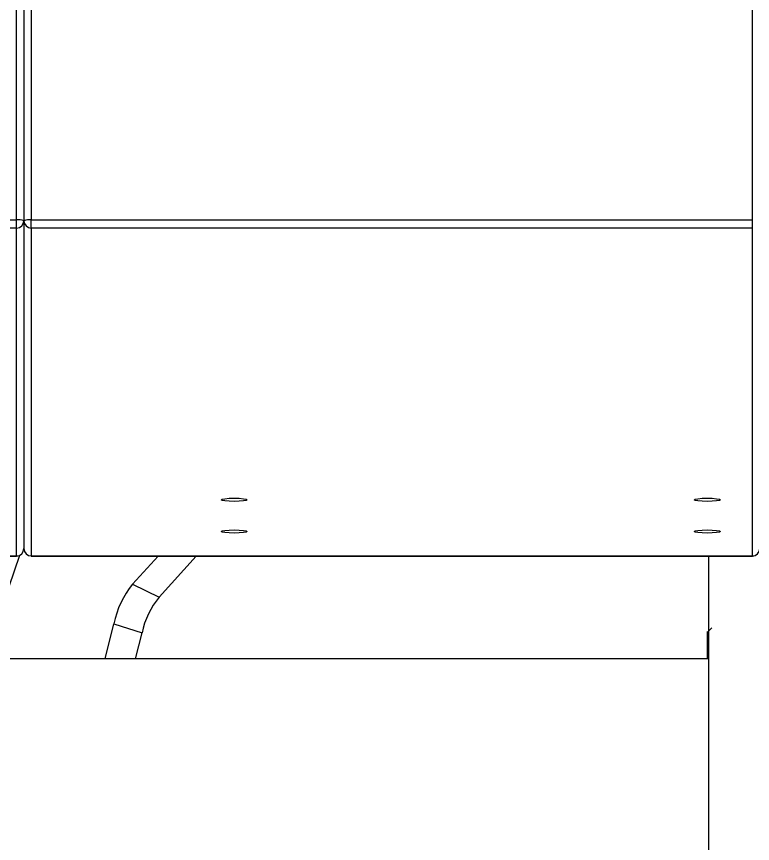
# Model space of a CAD drawing. Header units: millimetres. Extents: x -2889 to 8174, y 2447 to 8478.
# Drawn here: x 1776.79 to 1783.79, y 3479.37 to 3487.23 of the extents above; entities that cross this region are included whole.
import ezdxf

# ---------------------------------------------------------------- set-up
doc = ezdxf.new("R2010")
doc.units = ezdxf.units.MM

msp = doc.modelspace()

# ---------------------------------------------------------------- linework, layer by layer
at = {"color": 7, "linetype": 'Continuous', "lineweight": 25}
for p, q in [((1783.7863, 3485.2989), (1783.7863, 3495.5832)), ((1776.8563, 3488.1494), (1776.8563, 3485.2904)), ((1776.7863, 3485.2989), (1776.7863, 3488.0883)), ((1776.9263, 3488.0883), (1776.9263, 3485.2989)), ((1769.9263, 3485.2989), (1776.7863, 3485.2989)), ((1776.7863, 3485.2209), (1776.7863, 3485.2989)), ((1776.8563, 3485.2904), (1776.8563, 3482.1705)), ((1776.9263, 3485.2209), (1776.9263, 3485.2989)), ((1776.9263, 3485.2989), (1783.7863, 3485.2989)), ((1783.7863, 3485.2209), (1783.7863, 3485.2989)), ((1776.7863, 3485.2209), (1769.9263, 3485.2209)), ((1776.7863, 3482.101), (1776.7863, 3485.2209)), ((1783.7863, 3485.2209), (1776.9263, 3485.2209)), ((1776.9263, 3485.2209), (1776.9263, 3482.101)), ((1783.7863, 3482.101), (1783.7863, 3485.2209)), ((1774.9063, 3482.1005), (1776.7863, 3482.1005)), ((1776.8143, 3482.1064), (1776.4722, 3481.1226)), ((1776.9263, 3482.101), (1783.7863, 3482.101)), ((1776.9263, 3482.1005), (1783.7863, 3482.1005)), ((1777.8908, 3481.832), (1778.1326, 3482.1005)), ((1778.1428, 3481.7101), (1778.4944, 3482.1005)), ((1783.3667, 3482.1005), (1783.3667, 3477.5802)), ((1777.8908, 3481.832), (1778.1428, 3481.7101)), ((1777.6293, 3481.1226), (1777.7114, 3481.4561)), ((1777.7114, 3481.4561), (1777.9797, 3481.3684)), ((1777.9192, 3481.1226), (1777.9797, 3481.3684)), ((1783.3563, 3481.381), (1783.3563, 3481.1226)), ((1783.364, 3481.3769), (1783.3563, 3481.3711)), ((1783.3996, 3481.4162), (1783.3595, 3481.3771)), ((1783.3667, 3481.1226), (1770.3458, 3481.1226))]:
    msp.add_line(p, q, dxfattribs=at)
at = {"color": 8, "linetype": 'Continuous', "lineweight": 25}
for p, q in [((1774.9063, 3482.101), (1776.7863, 3482.101)), ((1776.7863, 3482.1005), (1776.7863, 3482.101)), ((1776.9263, 3482.1005), (1776.9263, 3482.101)), ((1783.7863, 3482.1005), (1783.7863, 3482.101))]:
    msp.add_line(p, q, dxfattribs=at)
at = {"color": 7, "linetype": 'Continuous', "lineweight": 25, "flags": 128}
for points in [[(1778.8563, 3482.6506), (1778.9041, 3482.6494), (1778.9447, 3482.6461), (1778.9718, 3482.6413), (1778.9813, 3482.6355), (1778.9718, 3482.6297), (1778.9447, 3482.6248), (1778.9041, 3482.6215), (1778.8563, 3482.6204), (1778.8084, 3482.6215), (1778.7679, 3482.6248), (1778.7408, 3482.6297), (1778.7313, 3482.6355), (1778.7408, 3482.6413), (1778.7679, 3482.6461), (1778.8084, 3482.6494), (1778.8563, 3482.6506)], [(1783.3563, 3482.6506), (1783.4041, 3482.6494), (1783.4447, 3482.6461), (1783.4718, 3482.6413), (1783.4813, 3482.6355), (1783.4718, 3482.6297), (1783.4447, 3482.6248), (1783.4041, 3482.6215), (1783.3563, 3482.6204), (1783.3084, 3482.6215), (1783.2679, 3482.6248), (1783.2408, 3482.6297), (1783.2313, 3482.6355), (1783.2408, 3482.6413), (1783.2679, 3482.6461), (1783.3084, 3482.6494), (1783.3563, 3482.6506)], [(1778.8563, 3482.3489), (1778.9041, 3482.3478), (1778.9447, 3482.3445), (1778.9718, 3482.3396), (1778.9813, 3482.3339), (1778.9718, 3482.3281), (1778.9447, 3482.3232), (1778.9041, 3482.3199), (1778.8563, 3482.3188), (1778.8084, 3482.3199), (1778.7679, 3482.3232), (1778.7408, 3482.3281), (1778.7313, 3482.3339), (1778.7408, 3482.3396), (1778.7679, 3482.3445), (1778.8084, 3482.3478), (1778.8563, 3482.3489)], [(1783.3563, 3482.3489), (1783.4041, 3482.3478), (1783.4447, 3482.3445), (1783.4718, 3482.3396), (1783.4813, 3482.3339), (1783.4718, 3482.3281), (1783.4447, 3482.3232), (1783.4041, 3482.3199), (1783.3563, 3482.3188), (1783.3084, 3482.3199), (1783.2679, 3482.3232), (1783.2408, 3482.3281), (1783.2313, 3482.3339), (1783.2408, 3482.3396), (1783.2679, 3482.3445), (1783.3084, 3482.3478), (1783.3563, 3482.3489)]]:
    msp.add_lwpolyline(points, dxfattribs=at)
at = {"color": 7, "linetype": 'Continuous', "lineweight": 25}
for centre, radius, start, end in [((1776.8035, 3485.1475), 0.1524, 69.74259, 96.49888), ((1776.7865, 3485.2907), 0.0697, 269.79075, 359.78921), ((1776.909, 3485.1475), 0.1524, 83.50112, 110.25741), ((1776.926, 3485.2907), 0.0697, 180.21079, 270.20925), ((1776.7863, 3482.1705), 0.07, 270, 0), ((1776.7865, 3482.1708), 0.0697, 269.79075, 359.78921), ((1776.926, 3482.1708), 0.0697, 180.21079, 270.20925), ((1783.7863, 3482.1705), 0.07, 270, 0), ((1783.7865, 3482.1708), 0.0697, 269.79075, 359.78921), ((1778.5637, 3481.2802), 0.8702, 140.6487, 168.34024), ((1778.7545, 3481.2085), 0.7911, 140.6487, 168.34024)]:
    msp.add_arc(centre, radius, start, end, dxfattribs=at)

doc.saveas('drawing.dxf')
